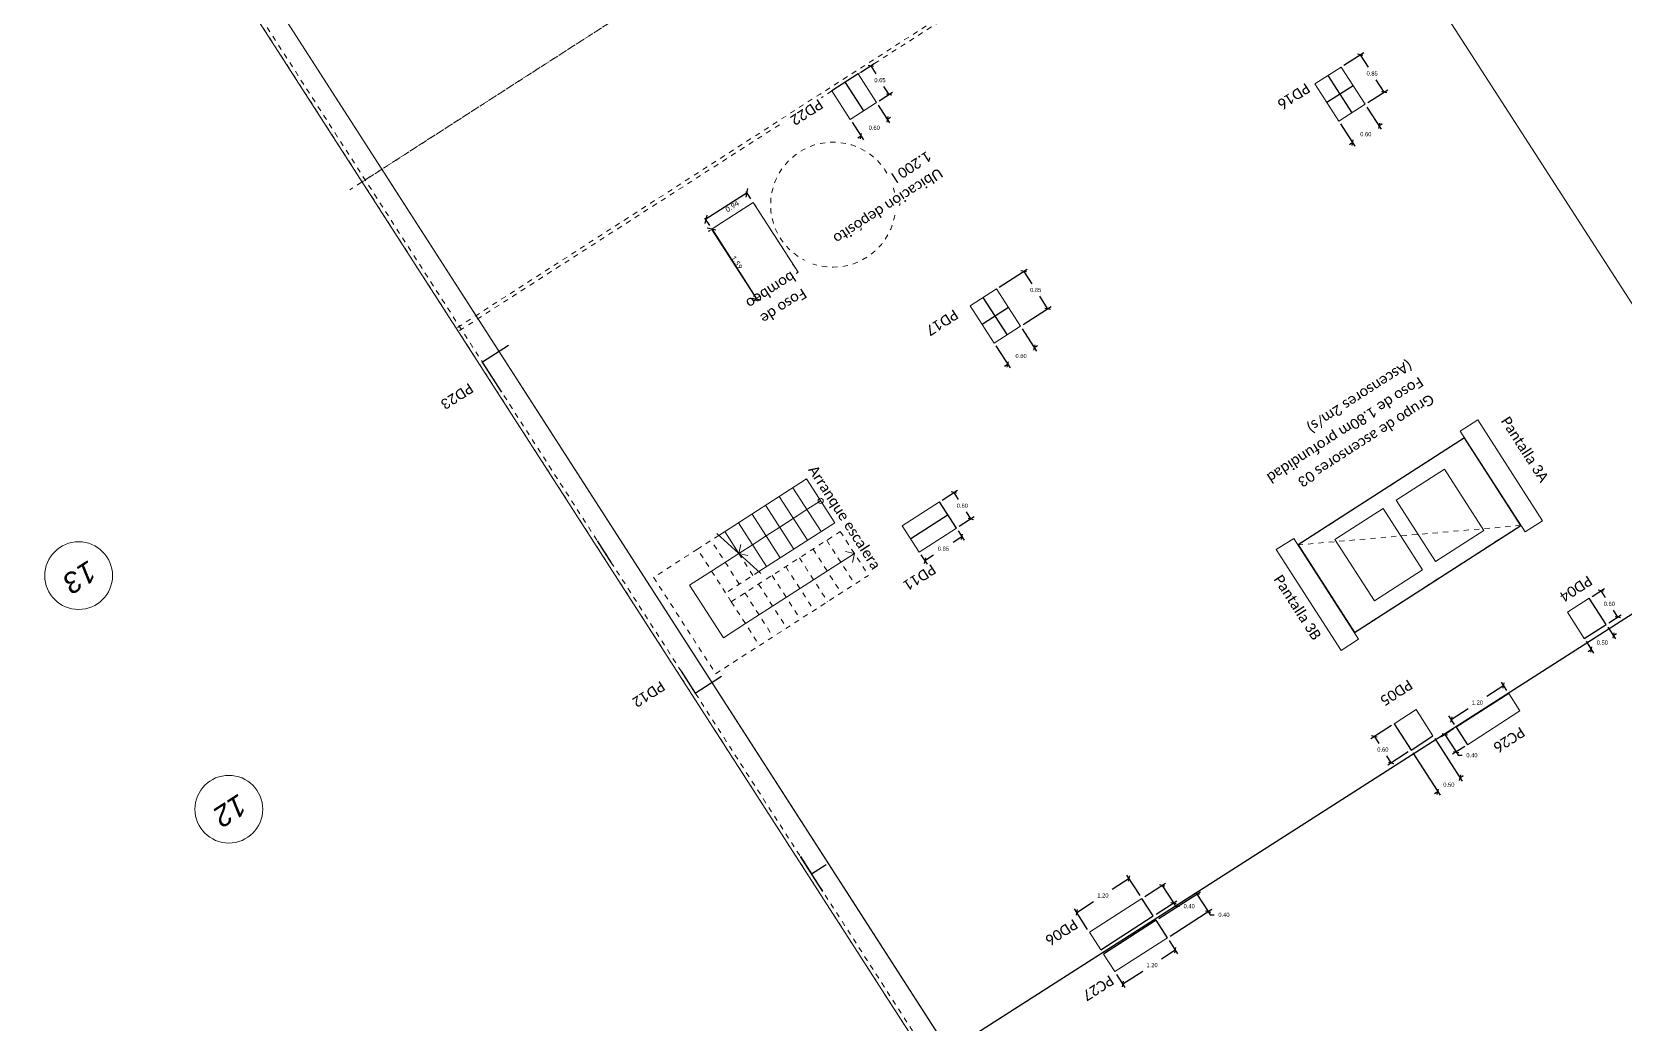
# Model space of a CAD drawing. Header units: metres. Extents: x 448 to 592, y 494 to 631.
# Drawn here: x 448.34 to 478.91, y 555.92 to 574.95 of the extents above; entities that cross this region are included whole.
import ezdxf

# ---------------------------------------------------------------- set-up
doc = ezdxf.new("R2010")
doc.units = ezdxf.units.M
doc.linetypes.add('Trazo general', pattern=[0.001875, 0.00125, -0.000625])
for name, color, linetype, lineweight, true_color in [('0-AR-TXT-1', 5, 'Continuous', 5, 0x0000ff), ('00-AUX-3', 5, 'Continuous', 5, 0x0000ff), ('00-AUX-4', 9, 'Trazo general', 5, 0x808080), ('00-AUX-6', 5, 'Trazo general', 5, 0x0000ff), ('00-AUX-7', 7, 'Continuous', 25, 0xff8000), ('CS-COTAS-1', 7, 'Continuous', 5, 0x0080c0)]:
    doc.layers.add(name, color=color, linetype=linetype, lineweight=lineweight, true_color=true_color)
for name, color, linetype, lineweight in [('0-AUX', 7, 'Continuous', 5), ('00-AUX-1', 7, 'Trazo general', 5), ('00-AUX-2', 7, 'Continuous', 5), ('1-AR-ESCALERA', 7, 'Continuous', 5), ('1-AR-ESCALERA-1', 7, 'Trazo general', 5), ('1-AR-PILARES', 7, 'Continuous', 5), ('1-AR-VISTA', 7, 'Continuous', 5), ('SECC_COTAS', 255, 'Continuous', 9)]:
    doc.layers.add(name, color=color, linetype=linetype, lineweight=lineweight)
doc.styles.add('Arial_I', font='ariali.ttf', dxfattribs={"height": 0.4})
doc.styles.add('Calibri', font='calibri.ttf', dxfattribs={"height": 0.2})
doc.styles.add('Calibri_2', font='calibri.ttf', dxfattribs={"height": 0.1})
doc.dimstyles.new('AIC_P_Azul', dxfattribs={"dimscale": 0.3048, "dimtxt": 0.117735, "dimasz": 0.393701, "dimexe": 0.098425, "dimexo": 0.262467, "dimgap": 0.032808, "dimtad": 1, "dimrnd": 0.01, "dimzin": 0, "dimdsep": 46, "dimtxsty": 'Calibri_2', "dimblk1": 'OBLIQUE', "dimblk2": 'OBLIQUE', "dimsah": 1, "dimcen": 0.09, "dimazin": 0, "dimtfac": 1, "dimtdec": 4, "dimtix": 1, "dimtmove": 0, "dimatfit": 3, "dimfxl": 1, "dimtvp": 1, "dimtolj": 1, "dimtzin": 0, "dimarcsym": 2})
doc.dimstyles.new('AIC_P_Azul_1', dxfattribs={"dimscale": 0.3048, "dimtxt": 0.117735, "dimasz": 0.393701, "dimexe": 0.098425, "dimexo": 0.262467, "dimgap": 0.032808, "dimtad": 1, "dimrnd": 0.01, "dimzin": 0, "dimdsep": 46, "dimtxsty": 'Calibri_2', "dimblk1": 'OBLIQUE', "dimblk2": 'OBLIQUE', "dimsah": 1, "dimcen": 0.09, "dimazin": 0, "dimtfac": 1, "dimtdec": 4, "dimtix": 1, "dimtmove": 2, "dimatfit": 3, "dimfxl": 1, "dimtvp": 1, "dimtolj": 1, "dimtzin": 0, "dimarcsym": 2})
doc.dimstyles.get("Standard").update_dxf_attribs({"dimtxt": 0.18, "dimasz": 0.18, "dimexe": 0.18, "dimexo": 0.0625, "dimgap": 0.09, "dimtad": 0, "dimtih": 1, "dimtoh": 1, "dimzin": 0, "dimdsep": 46, "dimtxsty": 'Standard', "dimcen": 0.09, "dimadec": 0, "dimazin": 0, "dimtfac": 1, "dimtdec": 4, "dimtofl": 0, "dimtmove": 0, "dimatfit": 3, "dimfxl": 1, "dimtolj": 1, "dimtzin": 0, "dimarcsym": 0})

# ---------------------------------------------------------------- blocks, each defined once
blk = doc.blocks.new('Rejilla - Extremo de rejilla-3554-Sótano 2 - STR')
at = {"layer": '0-AUX'}
blk.add_circle((0, 0), 0.0065, dxfattribs=at)
blk = doc.blocks.new('_Oblique')
at = {"color": 0, "linetype": 'ByBlock', "lineweight": -2}
blk.add_line((-0.5, -0.5), (0.5, 0.5), dxfattribs=at)
blk = doc.blocks.new('*D256')
at = {"layer": 'CS-COTAS-1', "color": 0, "lineweight": -2, "transparency": 16777216}
for p, q in [((461.332, 571.119), (461.368, 571.141)), ((461.393, 571.157), (462.255, 569.818)), ((462.194, 569.779), (462.229, 569.802))]:
    blk.add_line(p, q, dxfattribs=at)
at = {"layer": 'Defpoints', "color": 0, "transparency": 16777216}
for p in [(461.4, 571.162), (462.255, 569.818), (462.262, 569.822)]:
    blk.add_point(p, dxfattribs=at)
at = {"layer": 'CS-COTAS-1', "color": 0, "lineweight": -2, "transparency": 16777216, "xscale": 0.12, "yscale": 0.12, "zscale": 0.12}
for p, rotation in [((461.393, 571.157), 122.7553275663534), ((462.255, 569.818), 302.7553275663534)]:
    blk.add_blockref('_Oblique', p, dxfattribs=dict(at, rotation=rotation))
at = {"layer": 'CS-COTAS-1', "color": 0, "transparency": 16777216, "insert": (461.875, 570.521), "char_height": 0.1, "width": 0.34047, "attachment_point": 5, "rotation": 302.7553, "style": 'Calibri_2'}
blk.add_mtext('\\A1;1.59', dxfattribs=at)
blk = doc.blocks.new('*D257')
at = {"layer": 'CS-COTAS-1', "color": 0, "lineweight": -2, "transparency": 16777216}
for p, q in [((462.072, 571.856), (461.281, 571.347)), ((462.148, 571.738), (462.056, 571.881)), ((461.356, 571.229), (461.265, 571.372))]:
    blk.add_line(p, q, dxfattribs=at)
at = {"layer": 'Defpoints', "color": 0, "transparency": 16777216}
for p in [(462.191, 571.671), (461.281, 571.347), (461.4, 571.162)]:
    blk.add_point(p, dxfattribs=at)
at = {"layer": 'CS-COTAS-1', "color": 0, "lineweight": -2, "transparency": 16777216, "xscale": 0.12, "yscale": 0.12, "zscale": 0.12}
for p, rotation in [((462.072, 571.856), 32.75532756634441), ((461.281, 571.347), 212.7553275663444)]:
    blk.add_blockref('_Oblique', p, dxfattribs=dict(at, rotation=rotation))
at = {"layer": 'CS-COTAS-1', "color": 0, "transparency": 16777216, "insert": (461.645, 571.562), "char_height": 0.1, "width": 0.34047, "attachment_point": 1, "rotation": 32.7553, "line_spacing_factor": 1.158048, "style": 'Calibri_2'}
blk.add_mtext('\\A1;0.94', dxfattribs=at)
blk = doc.blocks.new('*D227')
at = {"layer": 'Defpoints', "color": 0, "transparency": 16777216}
for p in [(466.093, 565.421), (465.378, 564.961), (465.485, 564.796)]:
    blk.add_point(p, dxfattribs=at)
at = {"layer": 'SECC_COTAS', "color": 0, "lineweight": -2, "transparency": 16777216}
for p, q in [((466.199, 565.255), (466.028, 565.146)), ((466.127, 565.368), (466.243, 565.188)), ((465.412, 564.909), (465.528, 564.728)), ((465.485, 564.796), (465.655, 564.906))]:
    blk.add_line(p, q, dxfattribs=at)
at = {"layer": 'SECC_COTAS', "color": 0, "lineweight": -2, "transparency": 16777216, "xscale": 0.075, "yscale": 0.075, "zscale": 0.075}
for p, rotation in [((466.199, 565.255), 32.75532680148871), ((465.485, 564.796), 212.7553268014887)]:
    blk.add_blockref('_Oblique', p, dxfattribs=dict(at, rotation=rotation))
at = {"layer": 'SECC_COTAS', "color": 0, "transparency": 16777216, "insert": (465.842, 565.026), "char_height": 0.08, "attachment_point": 5}
blk.add_mtext('\\A1;0.85', dxfattribs=at)
blk = doc.blocks.new('*D228')
at = {"layer": 'Defpoints', "color": 0, "transparency": 16777216}
for p in [(465.768, 565.926), (466.043, 566.103), (466.093, 565.421)]:
    blk.add_point(p, dxfattribs=at)
at = {"layer": 'SECC_COTAS', "color": 0, "lineweight": -2, "transparency": 16777216}
for p, q in [((465.821, 565.959), (466.111, 566.146)), ((466.043, 566.103), (466.129, 565.97)), ((466.145, 565.455), (466.435, 565.641)), ((466.368, 565.598), (466.283, 565.73))]:
    blk.add_line(p, q, dxfattribs=at)
at = {"layer": 'SECC_COTAS', "color": 0, "lineweight": -2, "transparency": 16777216, "xscale": 0.075, "yscale": 0.075, "zscale": 0.075}
for p, rotation in [((466.043, 566.103), 122.7553268014942), ((466.368, 565.598), 302.7553268014942)]:
    blk.add_blockref('_Oblique', p, dxfattribs=dict(at, rotation=rotation))
at = {"layer": 'SECC_COTAS', "color": 0, "transparency": 16777216, "insert": (466.206, 565.85), "char_height": 0.08, "attachment_point": 5}
blk.add_mtext('\\A1;0.60', dxfattribs=at)
blk = doc.blocks.new('*D229')
at = {"layer": 'Defpoints', "color": 0, "transparency": 16777216}
for p in [(473.48, 574.27), (474.304, 573.79), (473.94, 573.555)]:
    blk.add_point(p, dxfattribs=at)
at = {"layer": 'SECC_COTAS', "color": 0, "lineweight": -2, "transparency": 16777216}
for p, q in [((473.532, 574.304), (473.912, 574.548)), ((473.844, 574.504), (473.997, 574.267)), ((473.992, 573.589), (474.372, 573.833)), ((474.304, 573.79), (474.152, 574.027))]:
    blk.add_line(p, q, dxfattribs=at)
at = {"layer": 'SECC_COTAS', "color": 0, "lineweight": -2, "transparency": 16777216, "xscale": 0.075, "yscale": 0.075, "zscale": 0.075}
for p, rotation in [((473.844, 574.504), 122.7553275663534), ((474.304, 573.79), 302.7553275663534)]:
    blk.add_blockref('_Oblique', p, dxfattribs=dict(at, rotation=rotation))
at = {"layer": 'SECC_COTAS', "color": 0, "transparency": 16777216, "insert": (474.074, 574.147), "char_height": 0.08, "attachment_point": 5}
blk.add_mtext('\\A1;0.85', dxfattribs=at)
blk = doc.blocks.new('*D230')
at = {"layer": 'Defpoints', "color": 0, "transparency": 16777216}
for p in [(473.94, 573.555), (473.435, 573.23), (473.7, 572.819)]:
    blk.add_point(p, dxfattribs=at)
at = {"layer": 'SECC_COTAS', "color": 0, "lineweight": -2, "transparency": 16777216}
for p, q in [((473.973, 573.502), (474.248, 573.076)), ((474.204, 573.144), (474.267, 573.184)), ((473.469, 573.178), (473.743, 572.752)), ((473.7, 572.819), (473.637, 572.779))]:
    blk.add_line(p, q, dxfattribs=at)
at = {"layer": 'SECC_COTAS', "color": 0, "lineweight": -2, "transparency": 16777216, "xscale": 0.075, "yscale": 0.075, "zscale": 0.075}
for p, rotation in [((474.204, 573.144), 212.7553275663444), ((473.7, 572.819), 32.75532756634439)]:
    blk.add_blockref('_Oblique', p, dxfattribs=dict(at, rotation=rotation))
at = {"layer": 'SECC_COTAS', "color": 0, "transparency": 16777216, "insert": (473.952, 572.981), "char_height": 0.08, "attachment_point": 5}
blk.add_mtext('\\A1;0.60', dxfattribs=at)
blk = doc.blocks.new('*D231')
at = {"layer": 'Defpoints', "color": 0, "transparency": 16777216}
for p in [(467.321, 569.297), (466.816, 568.972), (467.081, 568.561)]:
    blk.add_point(p, dxfattribs=at)
at = {"layer": 'SECC_COTAS', "color": 0, "lineweight": -2, "transparency": 16777216}
for p, q in [((467.355, 569.244), (467.629, 568.818)), ((466.85, 568.92), (467.124, 568.494)), ((467.586, 568.886), (467.649, 568.926)), ((467.081, 568.561), (467.018, 568.52))]:
    blk.add_line(p, q, dxfattribs=at)
at = {"layer": 'SECC_COTAS', "color": 0, "lineweight": -2, "transparency": 16777216, "xscale": 0.075, "yscale": 0.075, "zscale": 0.075}
for p, rotation in [((467.586, 568.886), 212.7553275663444), ((467.081, 568.561), 32.75532756634439)]:
    blk.add_blockref('_Oblique', p, dxfattribs=dict(at, rotation=rotation))
at = {"layer": 'SECC_COTAS', "color": 0, "transparency": 16777216, "insert": (467.333, 568.723), "char_height": 0.08, "attachment_point": 5}
blk.add_mtext('\\A1;0.60', dxfattribs=at)
blk = doc.blocks.new('*D232')
at = {"layer": 'Defpoints', "color": 0, "transparency": 16777216}
for p in [(466.861, 570.012), (467.844, 569.633), (467.321, 569.297)]:
    blk.add_point(p, dxfattribs=at)
at = {"layer": 'SECC_COTAS', "color": 0, "lineweight": -2, "transparency": 16777216}
for p, q in [((466.914, 570.046), (467.451, 570.392)), ((467.384, 570.348), (467.537, 570.111)), ((467.844, 569.633), (467.691, 569.871)), ((467.374, 569.331), (467.911, 569.677))]:
    blk.add_line(p, q, dxfattribs=at)
at = {"layer": 'SECC_COTAS', "color": 0, "lineweight": -2, "transparency": 16777216, "xscale": 0.075, "yscale": 0.075, "zscale": 0.075}
for p, rotation in [((467.384, 570.348), 122.7553275663534), ((467.844, 569.633), 302.7553275663534)]:
    blk.add_blockref('_Oblique', p, dxfattribs=dict(at, rotation=rotation))
at = {"layer": 'SECC_COTAS', "color": 0, "transparency": 16777216, "insert": (467.614, 569.991), "char_height": 0.08, "attachment_point": 5}
blk.add_mtext('\\A1;0.85', dxfattribs=at)
blk = doc.blocks.new('*D480')
at = {"layer": 'Defpoints', "color": 0, "transparency": 16777216}
for p in [(470.926, 558.061), (469.926, 557.893), (470.142, 557.556)]:
    blk.add_point(p, dxfattribs=at)
at = {"layer": 'SECC_COTAS', "color": 0, "lineweight": -2, "transparency": 16777216}
for p, q in [((469.978, 557.926), (470.777, 558.441)), ((470.71, 558.397), (470.926, 558.061)), ((470.195, 557.59), (470.994, 558.104)), ((470.926, 558.061), (470.967, 557.998)), ((470.967, 557.998), (471.042, 557.998))]:
    blk.add_line(p, q, dxfattribs=at)
at = {"layer": 'SECC_COTAS', "color": 0, "lineweight": -2, "transparency": 16777216, "xscale": 0.075, "yscale": 0.075, "zscale": 0.075}
for p, rotation in [((470.71, 558.397), 122.755327566248), ((470.926, 558.061), 302.755327566248)]:
    blk.add_blockref('_Oblique', p, dxfattribs=dict(at, rotation=rotation))
at = {"layer": 'SECC_COTAS', "color": 0, "transparency": 16777216, "insert": (471.229, 557.998), "char_height": 0.08, "attachment_point": 5}
blk.add_mtext('\\A1;0.40', dxfattribs=at)
blk = doc.blocks.new('*D481')
at = {"layer": 'Defpoints', "color": 0, "transparency": 16777216}
for p in [(470.142, 557.556), (469.133, 556.907), (469.285, 556.67)]:
    blk.add_point(p, dxfattribs=at)
at = {"layer": 'SECC_COTAS', "color": 0, "lineweight": -2, "transparency": 16777216}
for p, q in [((470.294, 557.319), (470.028, 557.148)), ((470.176, 557.504), (470.338, 557.252)), ((469.167, 556.854), (469.328, 556.603)), ((469.285, 556.67), (469.668, 556.916))]:
    blk.add_line(p, q, dxfattribs=at)
at = {"layer": 'SECC_COTAS', "color": 0, "lineweight": -2, "transparency": 16777216, "xscale": 0.075, "yscale": 0.075, "zscale": 0.075}
for p, rotation in [((470.294, 557.319), 32.75532756625807), ((469.285, 556.67), 212.7553275662581)]:
    blk.add_blockref('_Oblique', p, dxfattribs=dict(at, rotation=rotation))
at = {"layer": 'SECC_COTAS', "color": 0, "transparency": 16777216, "insert": (469.848, 557.032), "char_height": 0.08, "attachment_point": 5}
blk.add_mtext('\\A1;1.20', dxfattribs=at)
blk = doc.blocks.new('*D484')
at = {"layer": 'Defpoints', "color": 0, "transparency": 16777216}
for p in [(475.686, 561.599), (475.903, 561.262), (475.687, 561.123)]:
    blk.add_point(p, dxfattribs=at)
at = {"layer": 'SECC_COTAS', "color": 0, "lineweight": -2, "transparency": 16777216}
for p, q in [((475.634, 561.565), (475.403, 561.417)), ((475.47, 561.46), (475.687, 561.123)), ((475.85, 561.229), (475.619, 561.08)), ((475.687, 561.123), (475.727, 561.06)), ((475.727, 561.06), (475.802, 561.06))]:
    blk.add_line(p, q, dxfattribs=at)
at = {"layer": 'SECC_COTAS', "color": 0, "lineweight": -2, "transparency": 16777216, "xscale": 0.075, "yscale": 0.075, "zscale": 0.075}
for p, rotation in [((475.47, 561.46), 122.755327566246), ((475.687, 561.123), 302.755327566246)]:
    blk.add_blockref('_Oblique', p, dxfattribs=dict(at, rotation=rotation))
at = {"layer": 'SECC_COTAS', "color": 0, "transparency": 16777216, "insert": (475.989, 561.06), "char_height": 0.08, "attachment_point": 5}
blk.add_mtext('\\A1;0.40', dxfattribs=at)
blk = doc.blocks.new('*D485')
at = {"layer": 'Defpoints', "color": 0, "transparency": 16777216}
for p in [(476.6, 562.397), (476.695, 562.248), (475.686, 561.599)]:
    blk.add_point(p, dxfattribs=at)
at = {"layer": 'SECC_COTAS', "color": 0, "lineweight": -2, "transparency": 16777216}
for p, q in [((476.6, 562.397), (476.275, 562.188)), ((476.662, 562.301), (476.557, 562.464)), ((475.591, 561.748), (475.915, 561.956)), ((475.652, 561.651), (475.547, 561.815))]:
    blk.add_line(p, q, dxfattribs=at)
at = {"layer": 'SECC_COTAS', "color": 0, "lineweight": -2, "transparency": 16777216, "xscale": 0.075, "yscale": 0.075, "zscale": 0.075}
for p, rotation in [((476.6, 562.397), 32.75532756626099), ((475.591, 561.748), 212.755327566261)]:
    blk.add_blockref('_Oblique', p, dxfattribs=dict(at, rotation=rotation))
at = {"layer": 'SECC_COTAS', "color": 0, "transparency": 16777216, "insert": (476.095, 562.072), "char_height": 0.08, "attachment_point": 5}
blk.add_mtext('\\A1;1.20', dxfattribs=at)
blk = doc.blocks.new('*D486')
at = {"layer": 'Defpoints', "color": 0, "transparency": 16777216}
for p in [(469.655, 558.313), (470.258, 558.226), (469.871, 557.977)]:
    blk.add_point(p, dxfattribs=at)
at = {"layer": 'SECC_COTAS', "color": 0, "lineweight": -2, "transparency": 16777216}
for p, q in [((469.708, 558.347), (470.109, 558.605)), ((470.042, 558.562), (470.258, 558.226)), ((469.924, 558.011), (470.326, 558.269)), ((470.258, 558.226), (470.299, 558.163)), ((470.299, 558.163), (470.374, 558.163))]:
    blk.add_line(p, q, dxfattribs=at)
at = {"layer": 'SECC_COTAS', "color": 0, "lineweight": -2, "transparency": 16777216, "xscale": 0.075, "yscale": 0.075, "zscale": 0.075}
for p, rotation in [((470.042, 558.562), 122.7553275663409), ((470.258, 558.226), 302.7553275663409)]:
    blk.add_blockref('_Oblique', p, dxfattribs=dict(at, rotation=rotation))
at = {"layer": 'SECC_COTAS', "color": 0, "transparency": 16777216, "insert": (470.561, 558.163), "char_height": 0.08, "attachment_point": 5}
blk.add_mtext('\\A1;0.40', dxfattribs=at)
blk = doc.blocks.new('*D487')
at = {"layer": 'Defpoints', "color": 0, "transparency": 16777216}
for p in [(469.655, 558.313), (468.401, 558.045), (468.646, 557.664)]:
    blk.add_point(p, dxfattribs=at)
at = {"layer": 'SECC_COTAS', "color": 0, "lineweight": -2, "transparency": 16777216}
for p, q in [((469.41, 558.694), (469.085, 558.485)), ((469.621, 558.366), (469.367, 558.761)), ((468.401, 558.045), (468.725, 558.253)), ((468.612, 557.716), (468.358, 558.112))]:
    blk.add_line(p, q, dxfattribs=at)
at = {"layer": 'SECC_COTAS', "color": 0, "lineweight": -2, "transparency": 16777216, "xscale": 0.075, "yscale": 0.075, "zscale": 0.075}
for p, rotation in [((469.41, 558.694), 32.7553275663528), ((468.401, 558.045), 212.7553275663528)]:
    blk.add_blockref('_Oblique', p, dxfattribs=dict(at, rotation=rotation))
at = {"layer": 'SECC_COTAS', "color": 0, "transparency": 16777216, "insert": (468.905, 558.369), "char_height": 0.08, "attachment_point": 5}
blk.add_mtext('\\A1;1.20', dxfattribs=at)
blk = doc.blocks.new('*D488')
at = {"layer": 'Defpoints', "color": 0, "transparency": 16777216}
for p in [(474.496, 561.665), (474.821, 561.161), (474.441, 560.916)]:
    blk.add_point(p, dxfattribs=at)
at = {"layer": 'SECC_COTAS', "color": 0, "lineweight": -2, "transparency": 16777216}
for p, q in [((474.443, 561.632), (474.049, 561.378)), ((474.116, 561.421), (474.201, 561.289)), ((474.441, 560.916), (474.356, 561.049)), ((474.768, 561.127), (474.374, 560.873))]:
    blk.add_line(p, q, dxfattribs=at)
at = {"layer": 'SECC_COTAS', "color": 0, "lineweight": -2, "transparency": 16777216, "xscale": 0.075, "yscale": 0.075, "zscale": 0.075}
for p, rotation in [((474.116, 561.421), 122.7553275663494), ((474.441, 560.916), 302.7553275663493)]:
    blk.add_blockref('_Oblique', p, dxfattribs=dict(at, rotation=rotation))
at = {"layer": 'SECC_COTAS', "color": 0, "transparency": 16777216, "insert": (474.279, 561.169), "char_height": 0.08, "attachment_point": 5}
blk.add_mtext('\\A1;0.60', dxfattribs=at)
blk = doc.blocks.new('*D489')
at = {"layer": 'Defpoints', "color": 0, "transparency": 16777216}
for p in [(475.241, 561.431), (474.821, 561.161), (475.756, 560.63)]:
    blk.add_point(p, dxfattribs=at)
at = {"layer": 'SECC_COTAS', "color": 0, "lineweight": -2, "transparency": 16777216}
for p, q in [((475.275, 561.379), (475.8, 560.563)), ((474.854, 561.108), (475.379, 560.293)), ((475.756, 560.63), (475.82, 560.671)), ((475.336, 560.36), (475.273, 560.319))]:
    blk.add_line(p, q, dxfattribs=at)
at = {"layer": 'SECC_COTAS', "color": 0, "lineweight": -2, "transparency": 16777216, "xscale": 0.075, "yscale": 0.075, "zscale": 0.075}
for p, rotation in [((475.756, 560.63), 212.7553275663409), ((475.336, 560.36), 32.75532756634089)]:
    blk.add_blockref('_Oblique', p, dxfattribs=dict(at, rotation=rotation))
at = {"layer": 'SECC_COTAS', "color": 0, "transparency": 16777216, "insert": (475.546, 560.495), "char_height": 0.08, "attachment_point": 5}
blk.add_mtext('\\A1;0.50', dxfattribs=at)
blk = doc.blocks.new('*D490')
at = {"layer": 'Defpoints', "color": 0, "transparency": 16777216}
for p in [(478.243, 564.076), (478.464, 564.219), (478.567, 563.571)]:
    blk.add_point(p, dxfattribs=at)
at = {"layer": 'SECC_COTAS', "color": 0, "lineweight": -2, "transparency": 16777216}
for p, q in [((478.295, 564.11), (478.532, 564.262)), ((478.464, 564.219), (478.55, 564.086)), ((478.62, 563.605), (478.856, 563.757)), ((478.789, 563.714), (478.704, 563.846))]:
    blk.add_line(p, q, dxfattribs=at)
at = {"layer": 'SECC_COTAS', "color": 0, "lineweight": -2, "transparency": 16777216, "xscale": 0.075, "yscale": 0.075, "zscale": 0.075}
for p, rotation in [((478.464, 564.219), 122.7553275663467), ((478.789, 563.714), 302.7553275663468)]:
    blk.add_blockref('_Oblique', p, dxfattribs=dict(at, rotation=rotation))
at = {"layer": 'SECC_COTAS', "color": 0, "transparency": 16777216, "insert": (478.627, 563.966), "char_height": 0.08, "attachment_point": 5}
blk.add_mtext('\\A1;0.60', dxfattribs=at)
blk = doc.blocks.new('*D491')
at = {"layer": 'Defpoints', "color": 0, "transparency": 16777216}
for p in [(478.567, 563.571), (478.147, 563.301), (478.283, 563.089)]:
    blk.add_point(p, dxfattribs=at)
at = {"layer": 'SECC_COTAS', "color": 0, "lineweight": -2, "transparency": 16777216}
for p, q in [((478.601, 563.519), (478.747, 563.292)), ((478.703, 563.359), (478.767, 563.4)), ((478.181, 563.248), (478.326, 563.022)), ((478.283, 563.089), (478.22, 563.048))]:
    blk.add_line(p, q, dxfattribs=at)
at = {"layer": 'SECC_COTAS', "color": 0, "lineweight": -2, "transparency": 16777216, "xscale": 0.075, "yscale": 0.075, "zscale": 0.075}
for p, rotation in [((478.703, 563.359), 212.7553275663479), ((478.283, 563.089), 32.75532756634795)]:
    blk.add_blockref('_Oblique', p, dxfattribs=dict(at, rotation=rotation))
at = {"layer": 'SECC_COTAS', "color": 0, "transparency": 16777216, "insert": (478.493, 563.224), "char_height": 0.08, "attachment_point": 5}
blk.add_mtext('\\A1;0.50', dxfattribs=at)
blk = doc.blocks.new('*D492')
at = {"layer": 'Defpoints', "color": 0, "transparency": 16777216}
for p in [(464.559, 573.59), (464.054, 573.266), (464.767, 573.267)]:
    blk.add_point(p, dxfattribs=at)
at = {"layer": 'SECC_COTAS', "color": 0, "lineweight": -2, "transparency": 16777216}
for p, q in [((464.593, 573.538), (464.81, 573.199)), ((464.088, 573.213), (464.306, 572.875)), ((464.767, 573.267), (464.83, 573.307)), ((464.262, 572.942), (464.199, 572.902))]:
    blk.add_line(p, q, dxfattribs=at)
at = {"layer": 'SECC_COTAS', "color": 0, "lineweight": -2, "transparency": 16777216, "xscale": 0.075, "yscale": 0.075, "zscale": 0.075}
for p, rotation in [((464.767, 573.267), 212.7553275663468), ((464.262, 572.942), 32.75532756634681)]:
    blk.add_blockref('_Oblique', p, dxfattribs=dict(at, rotation=rotation))
at = {"layer": 'SECC_COTAS', "color": 0, "transparency": 16777216, "insert": (464.515, 573.104), "char_height": 0.08, "attachment_point": 5}
blk.add_mtext('\\A1;0.60', dxfattribs=at)
blk = doc.blocks.new('*D493')
at = {"layer": 'Defpoints', "color": 0, "transparency": 16777216}
for p in [(464.207, 574.137), (464.448, 574.291), (464.559, 573.59)]:
    blk.add_point(p, dxfattribs=at)
at = {"layer": 'SECC_COTAS', "color": 0, "lineweight": -2, "transparency": 16777216}
for p, q in [((464.26, 574.171), (464.515, 574.335)), ((464.448, 574.291), (464.546, 574.138)), ((464.799, 573.745), (464.701, 573.898)), ((464.612, 573.624), (464.867, 573.788))]:
    blk.add_line(p, q, dxfattribs=at)
at = {"layer": 'SECC_COTAS', "color": 0, "lineweight": -2, "transparency": 16777216, "xscale": 0.075, "yscale": 0.075, "zscale": 0.075}
for p, rotation in [((464.448, 574.291), 122.7553275663433), ((464.799, 573.745), 302.7553275663433)]:
    blk.add_blockref('_Oblique', p, dxfattribs=dict(at, rotation=rotation))
at = {"layer": 'SECC_COTAS', "color": 0, "transparency": 16777216, "insert": (464.624, 574.018), "char_height": 0.08, "attachment_point": 5}
blk.add_mtext('\\A1;0.65', dxfattribs=at)

msp = doc.modelspace()

# ---------------------------------------------------------------- linework, layer by layer
at = {"color": 6}
msp.add_lwpolyline([(465.949, 555.386), (480.253, 564.537), (499.418, 534.7), (512.854, 543.061), (512.692, 544.371)], dxfattribs=at)
at = {"layer": '0-AUX'}
for p, q in [((463.485, 565.943), (463.223, 565.775)), ((462.961, 565.606), (462.7, 565.438)), ((463.223, 565.775), (462.961, 565.606)), ((462.438, 565.27), (462.176, 565.101)), ((462.7, 565.438), (462.438, 565.27)), ((461.915, 564.933), (461.392, 564.596)), ((461.915, 564.933), (461.952, 565.106)), ((462.176, 565.101), (461.915, 564.933)), ((461.915, 564.933), (462.088, 564.895)), ((462.041, 563.587), (464.134, 564.934)), ((464.134, 564.934), (463.961, 564.971)), ((464.134, 564.934), (464.096, 564.761)), ((461.392, 564.596), (460.971, 564.326)), ((460.971, 564.326), (461.62, 563.317)), ((461.62, 563.317), (462.041, 563.587))]:
    msp.add_line(p, q, dxfattribs=at)
msp.add_circle((463.485, 565.943), 0.05, dxfattribs=at)
at = {"layer": '00-AUX-1'}
for p, q in [((475.846, 567.154), (472.651, 565.098)), ((476.928, 565.472), (472.651, 565.098)), ((473.733, 563.416), (476.928, 565.472))]:
    msp.add_line(p, q, dxfattribs=at)
msp.add_circle((463.725, 571.628), 1.2, dxfattribs=at)
at = {"layer": '00-AUX-2'}
for p, q in [((500.035, 501.573), (451.979, 576.27)), ((500.17, 502.195), (452.601, 576.135))]:
    msp.add_line(p, q, dxfattribs=at)
at = {"layer": '00-AUX-3'}
for p, q in [((474.536, 565.956), (475.461, 566.552)), ((475.461, 566.552), (476.218, 565.374)), ((475.293, 564.779), (474.536, 565.956)), ((474.283, 565.794), (473.358, 565.199)), ((475.041, 564.617), (474.283, 565.794)), ((476.218, 565.374), (475.293, 564.779)), ((473.358, 565.199), (474.116, 564.022)), ((474.116, 564.022), (475.041, 564.617))]:
    msp.add_line(p, q, dxfattribs=at)
at = {"layer": '00-AUX-4'}
for p, q in [((461.4, 571.162), (462.191, 571.671)), ((462.191, 571.671), (463.053, 570.331)), ((462.262, 569.822), (461.4, 571.162)), ((463.053, 570.331), (462.262, 569.822))]:
    msp.add_line(p, q, dxfattribs=at)
at = {"layer": '00-AUX-6'}
for p, q in [((518.318, 613.004), (454.684, 572.065)), ((518.083, 612.853), (454.448, 571.914)), ((521.354, 610.986), (456.491, 569.256)), ((470.321, 578.07), (464.207, 574.137)), ((500.035, 501.573), (451.979, 576.27)), ((500.094, 501.611), (452.037, 576.308)), ((463.703, 573.812), (456.529, 569.197))]:
    msp.add_line(p, q, dxfattribs=at)
at = {"layer": '00-AUX-7', "color": 1}
for p, q in [((464.207, 574.137), (463.703, 573.812)), ((473.687, 573.393), (473.227, 574.108)), ((463.955, 573.974), (464.307, 573.428)), ((473.71, 573.912), (473.205, 573.588)), ((467.069, 569.135), (466.609, 569.849)), ((467.091, 569.654), (466.587, 569.33)), ((466.093, 565.421), (465.768, 565.926)), ((465.931, 565.673), (465.216, 565.213)), ((478.567, 563.571), (478.243, 564.076)), ((478.147, 563.301), (478.567, 563.571)), ((476.695, 562.248), (475.686, 561.599)), ((474.496, 561.665), (474.821, 561.161)), ((475.686, 561.599), (475.903, 561.262)), ((474.821, 561.161), (475.241, 561.431)), ((469.871, 557.977), (469.655, 558.313)), ((468.862, 557.327), (469.871, 557.977)), ((469.926, 557.893), (468.916, 557.243)), ((470.142, 557.556), (469.926, 557.893))]:
    msp.add_line(p, q, dxfattribs=at)
at = {"layer": '00-AUX-7'}
for p, q in [((457.49, 568.923), (456.994, 568.604)), ((457.362, 568.032), (456.994, 568.604)), ((475.846, 567.154), (472.651, 565.098)), ((476.928, 565.472), (475.846, 567.154)), ((473.733, 563.416), (476.928, 565.472)), ((459.472, 564.752), (459.201, 565.173)), ((472.651, 565.098), (473.733, 563.416)), ((460.808, 562.675), (461.079, 562.255)), ((461.079, 562.255), (461.583, 562.579)), ((463.529, 558.446), (463.096, 559.119)), ((463.096, 559.119), (463.312, 558.783)), ((463.312, 558.783), (463.59, 558.961))]:
    msp.add_line(p, q, dxfattribs=at)
at = {"layer": '1-AR-ESCALERA'}
for p, q in [((463.214, 566.363), (461.532, 565.281)), ((463.494, 565.354), (462.952, 566.195)), ((463.755, 565.522), (463.214, 566.363)), ((463.755, 565.522), (463.214, 566.363)), ((462.97, 565.017), (462.429, 565.858)), ((463.232, 565.186), (462.691, 566.027)), ((462.709, 564.849), (462.168, 565.69)), ((461.495, 565.315), (462.335, 564.551)), ((461.915, 564.933), (461.644, 565.353)), ((462.447, 564.681), (461.906, 565.522)), ((463.755, 565.522), (462.298, 564.585))]:
    msp.add_line(p, q, dxfattribs=at)
at = {"layer": '1-AR-ESCALERA-1'}
for p, q in [((461.532, 565.281), (461.121, 565.017)), ((461.77, 564.008), (463.863, 565.354)), ((463.863, 565.354), (464.404, 564.513)), ((461.121, 565.017), (460.28, 564.476)), ((461.662, 564.176), (461.121, 565.017)), ((461.662, 564.176), (461.121, 565.017)), ((461.924, 564.344), (461.383, 565.185)), ((462.185, 564.512), (461.915, 564.933)), ((463.34, 565.018), (463.881, 564.177)), ((463.602, 565.186), (464.143, 564.345)), ((462.817, 564.681), (463.358, 563.84)), ((463.078, 564.849), (463.62, 564.008)), ((460.28, 564.476), (461.47, 562.626)), ((462.298, 564.585), (461.662, 564.176)), ((462.294, 564.344), (462.835, 563.503)), ((462.311, 563.167), (464.404, 564.513)), ((462.555, 564.513), (463.096, 563.672)), ((461.77, 564.008), (461.662, 564.176)), ((461.77, 564.008), (462.311, 563.167)), ((461.77, 564.008), (462.311, 563.167)), ((462.032, 564.176), (462.573, 563.335)), ((461.47, 562.626), (462.311, 563.167))]:
    msp.add_line(p, q, dxfattribs=at)
at = {"layer": '1-AR-PILARES'}
for p, q in [((464.207, 574.137), (463.703, 573.812)), ((464.559, 573.59), (464.207, 574.137)), ((473.48, 574.27), (472.975, 573.945)), ((473.94, 573.555), (473.48, 574.27)), ((463.703, 573.812), (464.054, 573.266)), ((472.975, 573.945), (473.435, 573.23)), ((464.054, 573.266), (464.559, 573.59)), ((473.435, 573.23), (473.94, 573.555)), ((466.861, 570.012), (466.357, 569.687)), ((467.321, 569.297), (466.861, 570.012)), ((466.357, 569.687), (466.816, 568.972)), ((466.816, 568.972), (467.321, 569.297)), ((476.102, 567.496), (475.765, 567.28)), ((477.346, 565.562), (476.102, 567.496)), ((475.765, 567.28), (477.01, 565.346)), ((465.768, 565.926), (465.053, 565.466)), ((477.01, 565.346), (477.346, 565.562)), ((465.053, 565.466), (465.378, 564.961)), ((465.378, 564.961), (466.093, 565.421)), ((472.569, 565.224), (472.233, 565.007)), ((472.233, 565.007), (473.477, 563.073)), ((473.814, 563.29), (472.569, 565.224)), ((478.243, 564.076), (477.822, 563.805)), ((477.822, 563.805), (478.147, 563.301)), ((473.477, 563.073), (473.814, 563.29)), ((476.912, 561.912), (476.695, 562.248)), ((474.917, 561.936), (474.496, 561.665)), ((475.241, 561.431), (474.917, 561.936)), ((475.903, 561.262), (476.912, 561.912)), ((469.655, 558.313), (468.646, 557.664)), ((468.646, 557.664), (468.862, 557.327)), ((469.133, 556.907), (470.142, 557.556)), ((468.916, 557.243), (469.133, 556.907))]:
    msp.add_line(p, q, dxfattribs=at)
at = {"layer": '1-AR-VISTA'}
for p, q in [((506.34, 527.326), (468.399, 586.299)), ((452.601, 576.135), (500.17, 502.195)), ((461.4, 571.162), (462.191, 571.671)), ((462.191, 571.671), (463.053, 570.331)), ((462.262, 569.822), (461.4, 571.162)), ((463.053, 570.331), (462.262, 569.822)), ((472.651, 565.098), (475.846, 567.154)), ((476.928, 565.472), (473.733, 563.416))]:
    msp.add_line(p, q, dxfattribs=at)

# ---------------------------------------------------------------- block references
at = {"layer": '0-AUX', "xscale": 99.99999999999993, "yscale": 99.99999999999993, "zscale": 99.99999999999993, "rotation": 122.7553275663488}
for p in [(449.241, 564.508), (452.124, 560.025)]:
    msp.add_blockref('Rejilla - Extremo de rejilla-3554-Sótano 2 - STR', p, dxfattribs=at)

# ---------------------------------------------------------------- dimensions: what is measured, and where the dimension line sits
at = {"layer": 'CS-COTAS-1'}
dim = msp.add_linear_dim(base=(461.281, 571.347), p1=(462.191, 571.671), p2=(461.4, 571.162), angle=212.7553, dimstyle='AIC_P_Azul_1', override={"dimpost": '<>', "dimfxl": 0.940862}, dxfattribs=at)
dim.commit()
dim.dimension.update_dxf_attribs({"geometry": '*D257', "text_midpoint": (461.824, 571.598), "dimtype": 160})
at = {"layer": 'SECC_COTAS'}
for base, p1, p2, angle, picture, middle in [((474.304, 573.79), (473.48, 574.27), (473.94, 573.555), 302.7553, '*D229', (474.074, 574.147)), ((473.7, 572.819), (473.94, 573.555), (473.435, 573.23), 212.7553, '*D230', (473.952, 572.981)), ((467.844, 569.633), (466.861, 570.012), (467.321, 569.297), 302.7553, '*D232', (467.614, 569.991)), ((467.081, 568.561), (467.321, 569.297), (466.816, 568.972), 212.7553, '*D231', (467.333, 568.723)), ((466.043, 566.103), (466.093, 565.421), (465.768, 565.926), 302.7553, '*D228', (466.206, 565.85))]:
    dim = msp.add_linear_dim(base=base, p1=p1, p2=p2, angle=angle, dimstyle='Standard', override={"dimtxt": 0.08, "dimasz": 0.075, "dimexe": 0.08, "dimgap": 0.08, "dimblk1": 'Oblique', "dimblk2": 'Oblique', "dimsah": 1}, dxfattribs=at)
    dim.commit()
    dim.dimension.update_dxf_attribs({"geometry": picture, "text_midpoint": middle})
for p1, p2, distance, override, picture, middle in [((464.559, 573.59), (464.207, 574.137), -0.286, {"dimtxt": 0.08, "dimasz": 0.075, "dimexe": 0.08, "dimgap": 0.08, "dimblk1": 'Oblique', "dimblk2": 'Oblique', "dimsah": 1}, '*D493', (464.624, 574.018)), ((478.567, 563.571), (478.147, 563.301), 0.252, {"dimtxt": 0.08, "dimasz": 0.075, "dimexe": 0.08, "dimgap": 0.08, "dimblk1": 'Oblique', "dimblk2": 'Oblique', "dimsah": 1}, '*D491', (478.493, 563.224)), ((474.496, 561.665), (474.821, 561.161), -0.452, {"dimtxt": 0.08, "dimasz": 0.075, "dimexe": 0.08, "dimgap": 0.08, "dimblk1": 'Oblique', "dimblk2": 'Oblique', "dimsah": 1}, '*D488', (474.279, 561.169)), ((474.821, 561.161), (475.241, 561.431), -0.952, {"dimtxt": 0.08, "dimasz": 0.075, "dimexe": 0.08, "dimgap": 0.08, "dimblk1": 'Oblique', "dimblk2": 'Oblique', "dimsah": 1}, '*D489', (475.546, 560.495)), ((469.655, 558.313), (469.871, 557.977), 0.46, {"dimtxt": 0.08, "dimasz": 0.075, "dimexe": 0.08, "dimgap": 0.08, "dimblk1": 'Oblique', "dimblk2": 'Oblique', "dimsah": 1}, '*D486', (470.561, 558.163)), ((469.926, 557.893), (470.142, 557.556), 0.933, {"dimtxt": 0.08, "dimasz": 0.075, "dimexe": 0.08, "dimgap": 0.08, "dimdec": 2, "dimblk1": 'Oblique', "dimblk2": 'Oblique', "dimsah": 1}, '*D480', (471.229, 557.998))]:
    dim = msp.add_aligned_dim(p1=p1, p2=p2, distance=distance, dimstyle='Standard', override=override, dxfattribs=at)
    dim.commit()
    dim.dimension.update_dxf_attribs({"geometry": picture, "text_midpoint": middle})

# ---------------------------------------------------------------- next in the draw order: texts
at = {"layer": '0-AR-TXT-1', "color": 3, "char_height": 0.2, "width": 0.79367, "attachment_point": 1, "rotation": 212.7553, "style": 'Calibri', "bg_fill": 3, "box_fill_scale": 1.25, "bg_fill_color": 256, "bg_fill_true_color": 13158600, "bg_fill_transparency": 0}
for s, insert in [('PD16', (472.906, 573.805)), ('PD22', (463.555, 573.497)), ('PD17', (466.152, 569.46)), ('PD11', (465.723, 564.569)), ('PD04', (478.324, 564.351)), ('PD05', (474.874, 562.355)), ('PC26', (477.029, 561.445)), ('PD06', (468.447, 557.758)), ('PC27', (469.14, 556.681))]:
    msp.add_mtext(s, dxfattribs=dict(at, insert=insert))
at = {"layer": '0-AR-TXT-1', "char_height": 0.2, "attachment_point": 1, "style": 'Calibri', "bg_fill": 3, "box_fill_scale": 1.25, "bg_fill_color": 256, "bg_fill_true_color": 13158600, "bg_fill_transparency": 0}
for s, insert, width, rotation in [('Ubicación depósito ', (465.856, 572.174), 3.07046, 212.7553), ('Foso de ', (463.241, 569.861), 1.29873, 212.7553), ('PD23', (456.842, 568.046), 0.82574, 212.7553), ('Grupo de ascensores 03', (475.291, 567.836), 3.74388, 212.7553), ('Pantalla 3A', (476.705, 567.587), 1.76371, 302.7553), ('Pantalla 3B', (472.342, 564.55), 1.74768, 302.7553), ('PD12', (460.521, 562.327), 0.82574, 212.7553)]:
    msp.add_mtext(s, dxfattribs=dict(at, insert=insert, width=width, rotation=rotation))
at = {"layer": '0-AUX', "char_height": 0.4, "width": 0.75359, "attachment_point": 1, "rotation": 212.7553, "style": 'Arial_I', "bg_fill": 3, "box_fill_scale": 1.25, "bg_fill_color": 256, "bg_fill_true_color": 13158600, "bg_fill_transparency": 0}
for s, insert in [('13', (449.637, 564.474)), ('12', (452.521, 559.992))]:
    msp.add_mtext(s, dxfattribs=dict(at, insert=insert))

# ---------------------------------------------------------------- next in the draw order: texts
at = {"layer": '0-AR-TXT-1', "char_height": 0.2, "attachment_point": 1, "style": 'Calibri', "bg_fill": 3, "box_fill_scale": 1.25, "bg_fill_color": 256, "bg_fill_true_color": 13158600, "bg_fill_transparency": 0}
for s, insert, width, rotation in [('1.200 l', (465.645, 572.503), 1.04219, 212.7553), ('bombeo', (463.03, 570.189), 1.29873, 212.7553), ('Foso de 1.80m profundidad', (475.08, 568.164), 4.29704, 212.7553), ('Arranque escalera', (463.407, 566.65), 2.85401, 302.7553)]:
    msp.add_mtext(s, dxfattribs=dict(at, insert=insert, width=width, rotation=rotation))

# ---------------------------------------------------------------- next in the draw order: dimensions: what is measured, and where the dimension line sits
at = {"layer": 'SECC_COTAS'}
dim = msp.add_linear_dim(base=(465.485, 564.796), p1=(466.093, 565.421), p2=(465.378, 564.961), angle=212.7553, dimstyle='Standard', override={"dimtxt": 0.08, "dimasz": 0.075, "dimexe": 0.08, "dimgap": 0.08, "dimblk1": 'Oblique', "dimblk2": 'Oblique', "dimsah": 1}, dxfattribs=at)
dim.commit()
dim.dimension.update_dxf_attribs({"geometry": '*D227', "text_midpoint": (465.842, 565.026)})
for p1, p2, distance, override, picture, middle in [((478.567, 563.571), (478.243, 564.076), -0.264, {"dimtxt": 0.08, "dimasz": 0.075, "dimexe": 0.08, "dimgap": 0.08, "dimblk1": 'Oblique', "dimblk2": 'Oblique', "dimsah": 1}, '*D490', (478.627, 563.966)), ((475.686, 561.599), (476.695, 562.248), 0.177, {"dimtxt": 0.08, "dimasz": 0.075, "dimexe": 0.08, "dimgap": 0.08, "dimdec": 2, "dimblk1": 'Oblique', "dimblk2": 'Oblique', "dimsah": 1}, '*D485', (476.095, 562.072)), ((475.686, 561.599), (475.903, 561.262), -0.257, {"dimtxt": 0.08, "dimasz": 0.075, "dimexe": 0.08, "dimgap": 0.08, "dimdec": 2, "dimblk1": 'Oblique', "dimblk2": 'Oblique', "dimsah": 1}, '*D484', (475.989, 561.06)), ((469.655, 558.313), (468.646, 557.664), -0.453, {"dimtxt": 0.08, "dimasz": 0.075, "dimexe": 0.08, "dimgap": 0.08, "dimblk1": 'Oblique', "dimblk2": 'Oblique', "dimsah": 1}, '*D487', (468.905, 558.369))]:
    dim = msp.add_aligned_dim(p1=p1, p2=p2, distance=distance, dimstyle='Standard', override=override, dxfattribs=at)
    dim.commit()
    dim.dimension.update_dxf_attribs({"geometry": picture, "text_midpoint": middle})
dim = msp.add_linear_dim(base=(469.285, 556.67), p1=(470.142, 557.556), p2=(469.133, 556.907), angle=212.7553, dimstyle='Standard', override={"dimtxt": 0.08, "dimasz": 0.075, "dimexe": 0.08, "dimgap": 0.08, "dimdec": 2, "dimblk1": 'Oblique', "dimblk2": 'Oblique', "dimsah": 1}, dxfattribs=at)
dim.commit()
dim.dimension.update_dxf_attribs({"geometry": '*D481', "text_midpoint": (469.848, 557.032), "dimtype": 161})

# ---------------------------------------------------------------- next in the draw order: texts
at = {"layer": '0-AR-TXT-1', "insert": (474.869, 568.493), "char_height": 0.2, "width": 2.89409, "attachment_point": 1, "rotation": 212.7553, "style": 'Calibri', "bg_fill": 3, "box_fill_scale": 1.25, "bg_fill_color": 256, "bg_fill_true_color": 13158600, "bg_fill_transparency": 0}
msp.add_mtext('(Ascensores 2m/s)', dxfattribs=at)

# ---------------------------------------------------------------- next in the draw order: dimensions: what is measured, and where the dimension line sits
at = {"layer": 'CS-COTAS-1'}
dim = msp.add_linear_dim(base=(462.255, 569.818), p1=(461.4, 571.162), p2=(462.262, 569.822), angle=302.7553, dimstyle='AIC_P_Azul', override={"dimpost": '<>', "dimfxl": 1.592835}, dxfattribs=at)
dim.commit()
dim.dimension.update_dxf_attribs({"geometry": '*D256', "text_midpoint": (461.875, 570.521)})
at = {"layer": 'SECC_COTAS'}
dim = msp.add_aligned_dim(p1=(464.054, 573.266), p2=(464.559, 573.59), distance=-0.385, dimstyle='Standard', override={"dimtxt": 0.08, "dimasz": 0.075, "dimexe": 0.08, "dimgap": 0.08, "dimblk1": 'Oblique', "dimblk2": 'Oblique', "dimsah": 1}, dxfattribs=at)
dim.commit()
dim.dimension.update_dxf_attribs({"geometry": '*D492', "text_midpoint": (464.515, 573.104)})

doc.saveas('drawing.dxf')
